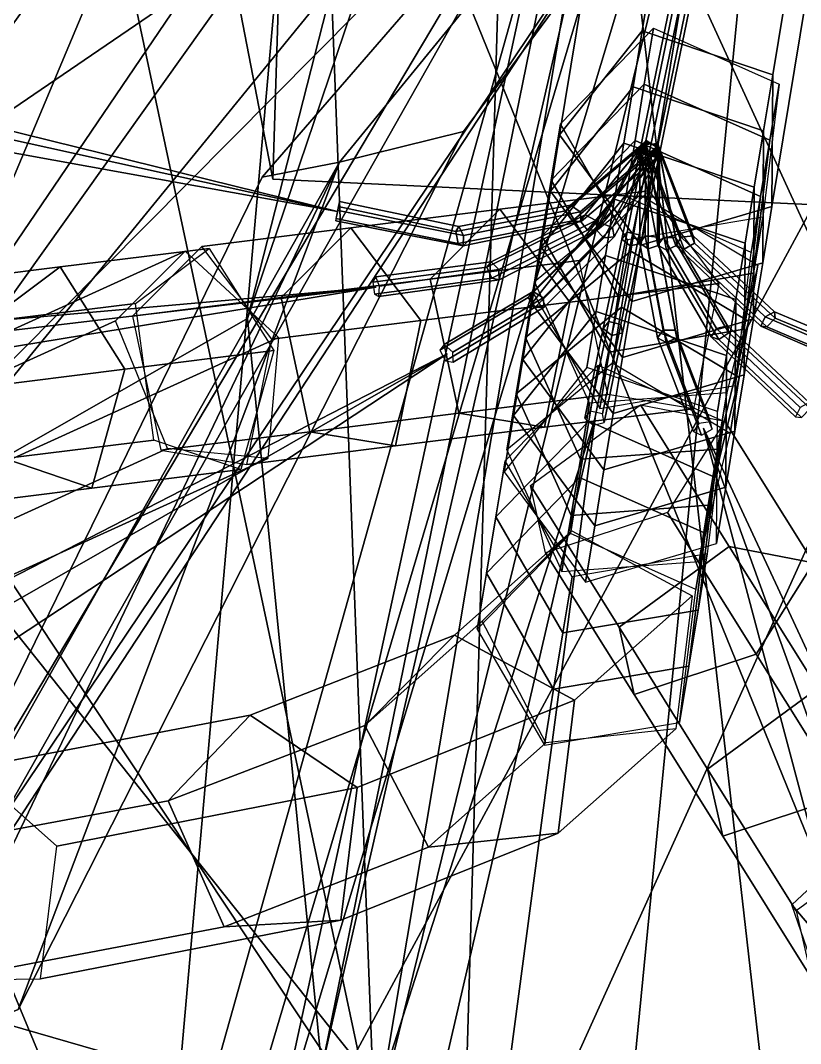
# Model space of a CAD drawing. Header units: metres. Extents: x -544 to 542, y -646 to 594.
# Drawn here: x -36.05 to -17.45, y -93.69 to -69.31 of the extents above; entities that cross this region are included whole.
import ezdxf

# ---------------------------------------------------------------- set-up
doc = ezdxf.new("R2010")
doc.units = ezdxf.units.M

msp = doc.modelspace()

# ---------------------------------------------------------------- linework, layer by layer
at = {"layer": 'Newplan_1InfInt', "color": 3}
for points in [[(-21.2248, -69.554, 407.757), (-21.4449, -70.8919, 412.0861), (-23.4173, -73.374, 411.2187), (-23.1972, -72.03617, 406.8896)], [(-20.9584, -69.4924, 407.7896), (-21.1785, -70.8303, 412.1187), (-23.3987, -73.1119, 411.3006), (-23.1785, -71.7739, 406.9715)], [(-18.114, -70.6026, 407.5911), (-18.3341, -71.9405, 411.9202), (-21.4449, -70.8919, 412.0861), (-21.2248, -69.554, 407.757)], [(-17.9655, -70.8261, 407.5295), (-18.1856, -72.164, 411.8586), (-21.1785, -70.8303, 412.1187), (-20.9584, -69.4924, 407.7896)], [(-18.1349, -73.7426, 406.6196), (-18.355, -75.08053, 410.9487), (-18.3341, -71.9405, 411.9202), (-18.114, -70.6026, 407.5911)], [(-21.4449, -70.8919, 412.0861), (-21.665, -72.2298, 416.4152), (-23.6374, -74.712, 415.5478), (-23.4173, -73.374, 411.2187)], [(-21.1785, -70.8303, 412.1187), (-21.3986, -72.1682, 416.4478), (-23.6188, -74.4498, 415.6297), (-23.3987, -73.1119, 411.3006)], [(-18.3341, -71.9405, 411.9202), (-18.5543, -73.2784, 416.2493), (-21.665, -72.2298, 416.4152), (-21.4449, -70.8919, 412.0861)], [(-18.1856, -72.164, 411.8586), (-18.4058, -73.5019, 416.1877), (-21.3986, -72.1682, 416.4478), (-21.1785, -70.8303, 412.1187)], [(-18.3546, -73.9922, 406.5313), (-18.5747, -75.3301, 410.8604), (-18.1856, -72.164, 411.8586), (-17.9655, -70.8261, 407.5295)], [(-23.1785, -71.7739, 406.9715), (-23.3987, -73.1119, 411.3006), (-21.7986, -75.877, 410.5274), (-21.5785, -74.539, 406.1983)], [(-23.1972, -72.03617, 406.8896), (-23.4173, -73.374, 411.2187), (-21.4788, -76.00185, 410.5051), (-21.2587, -74.6639, 406.176)], [(-18.355, -75.08053, 410.9487), (-18.5751, -76.4184, 415.2778), (-18.5543, -73.2784, 416.2493), (-18.3341, -71.9405, 411.9202)], [(-21.665, -72.2298, 416.4152), (-21.8851, -73.5677, 420.7443), (-23.8575, -76.04991, 419.8769), (-23.6374, -74.712, 415.5478)], [(-21.3986, -72.1682, 416.4478), (-21.6187, -73.5061, 420.7769), (-23.8389, -75.7877, 419.9588), (-23.6188, -74.4498, 415.6297)], [(-18.5543, -73.2784, 416.2493), (-18.7744, -74.6163, 420.5784), (-21.8851, -73.5677, 420.7443), (-21.665, -72.2298, 416.4152)], [(-18.4058, -73.5019, 416.1877), (-18.6259, -74.8398, 420.5168), (-21.6187, -73.5061, 420.7769), (-21.3986, -72.1682, 416.4478)], [(-18.5747, -75.3301, 410.8604), (-18.7948, -76.668, 415.1895), (-18.4058, -73.5019, 416.1877), (-18.1856, -72.164, 411.8586)], [(-23.3987, -73.1119, 411.3006), (-23.6188, -74.4498, 415.6297), (-22.01878, -77.2149, 414.8565), (-21.7986, -75.877, 410.5274)], [(-21.07011, -73.3664, 420.4136), (-24.6215, -73.809, 423.2013), (-26.2817, -75.4696, 420.8226), (-22.7303, -75.02705, 418.0349)], [(-19.4028, -75.5754, 422.1869), (-22.9543, -76.01804, 424.9746), (-24.6215, -73.809, 423.2013), (-21.07011, -73.3664, 420.4136)], [(-23.4173, -73.374, 411.2187), (-23.6374, -74.712, 415.5478), (-21.6989, -77.3397, 414.8342), (-21.4788, -76.00185, 410.5051)], [(-18.5751, -76.4184, 415.2778), (-18.7952, -77.7563, 419.6069), (-18.7744, -74.6163, 420.5784), (-18.5543, -73.2784, 416.2493)], [(-21.8851, -73.5677, 420.7443), (-22.1052, -74.9056, 425.0734), (-24.07766, -77.3878, 424.206), (-23.8575, -76.04991, 419.8769)], [(-21.2785, -73.4648, 420.8069), (-21.4986, -74.8027, 425.136), (-24.01365, -76.8668, 424.3702), (-23.7935, -75.5289, 420.0411)], [(-18.7744, -74.6163, 420.5784), (-18.9945, -75.9542, 424.9075), (-22.1052, -74.9056, 425.0734), (-21.8851, -73.5677, 420.7443)], [(-18.4733, -75.1366, 420.4329), (-18.6934, -76.4745, 424.762), (-21.4986, -74.8027, 425.136), (-21.2785, -73.4648, 420.8069)], [(-18.7948, -76.668, 415.1895), (-19.01495, -78.00599, 419.5186), (-18.6259, -74.8398, 420.5168), (-18.4058, -73.5019, 416.1877)], [(-24.6215, -73.809, 423.2013), (-28.1729, -74.2516, 425.989), (-29.8331, -75.9121, 423.6103), (-26.2817, -75.4696, 420.8226)], [(-22.9543, -76.01804, 424.9746), (-26.5057, -76.4606, 427.7623), (-28.1729, -74.2516, 425.989), (-24.6215, -73.809, 423.2013)], [(-21.2587, -74.6639, 406.176), (-21.4788, -76.00185, 410.5051), (-18.355, -75.08053, 410.9487), (-18.1349, -73.7426, 406.6196)], [(-21.5785, -74.539, 406.1983), (-21.7986, -75.877, 410.5274), (-18.5747, -75.3301, 410.8604), (-18.3546, -73.9922, 406.5313)], [(-28.1729, -74.2516, 425.989), (-31.7243, -74.6942, 428.7767), (-33.3846, -76.3547, 426.398), (-29.8331, -75.9121, 423.6103)], [(-26.5057, -76.4606, 427.7623), (-30.05716, -76.9031, 430.55), (-31.7243, -74.6942, 428.7767), (-28.1729, -74.2516, 425.989)], [(-23.6188, -74.4498, 415.6297), (-23.8389, -75.7877, 419.9588), (-22.2389, -78.5528, 419.1856), (-22.01878, -77.2149, 414.8565)], [(-31.5532, -74.739, 428.9876), (-35.1046, -75.1816, 431.7753), (-36.863, -76.4922, 429.3271), (-33.3116, -76.04967, 426.5394)], [(-30.01012, -77.1739, 430.5669), (-33.5615, -77.6164, 433.3546), (-35.1046, -75.1816, 431.7753), (-31.5532, -74.739, 428.9876)], [(-21.4986, -74.8027, 425.136), (-21.7187, -76.1407, 429.4651), (-24.2337, -78.2047, 428.6993), (-24.01365, -76.8668, 424.3702)], [(-23.6374, -74.712, 415.5478), (-23.8575, -76.04991, 419.8769), (-21.919, -78.6776, 419.1633), (-21.6989, -77.3397, 414.8342)], [(-18.6934, -76.4745, 424.762), (-18.9135, -77.8124, 429.0911), (-21.7187, -76.1407, 429.4651), (-21.4986, -74.8027, 425.136)], [(-18.7952, -77.7563, 419.6069), (-19.01537, -79.09427, 423.936), (-18.9945, -75.9542, 424.9075), (-18.7744, -74.6163, 420.5784)], [(-22.7303, -75.02705, 418.0349), (-26.2817, -75.4696, 420.8226), (-25.6006, -78.6649, 421.183), (-22.04926, -78.2223, 418.3953)], [(-22.1052, -74.9056, 425.0734), (-22.3253, -76.2436, 429.4025), (-24.2977, -78.7257, 428.5351), (-24.07766, -77.3878, 424.206)], [(-18.9945, -75.9542, 424.9075), (-19.2146, -77.2921, 429.2366), (-22.3253, -76.2436, 429.4025), (-22.1052, -74.9056, 425.0734)], [(-21.4788, -76.00185, 410.5051), (-21.6989, -77.3397, 414.8342), (-18.5751, -76.4184, 415.2778), (-18.355, -75.08053, 410.9487)], [(-35.1046, -75.1816, 431.7753), (-38.656, -75.6242, 434.563), (-40.4145, -76.9348, 432.1147), (-36.863, -76.4922, 429.3271)], [(-33.5615, -77.6164, 433.3546), (-37.1129, -78.05907, 436.1423), (-38.656, -75.6242, 434.563), (-35.1046, -75.1816, 431.7753)], [(-21.7986, -75.877, 410.5274), (-22.01878, -77.2149, 414.8565), (-18.7948, -76.668, 415.1895), (-18.5747, -75.3301, 410.8604)], [(-19.2129, -78.1856, 419.453), (-19.4331, -79.5235, 423.7821), (-18.6934, -76.4745, 424.762), (-18.4733, -75.1366, 420.4329)], [(-26.2817, -75.4696, 420.8226), (-29.8331, -75.9121, 423.6103), (-29.1521, -79.1074, 423.9707), (-25.6006, -78.6649, 421.183)], [(-23.7935, -75.5289, 420.0411), (-24.01365, -76.8668, 424.3702), (-22.7023, -79.7646, 423.5414), (-22.4821, -78.4267, 419.2122)], [(-20.00457, -78.5593, 420.9467), (-23.5559, -79.00191, 423.7344), (-22.9543, -76.01804, 424.9746), (-19.4028, -75.5754, 422.1869)], [(-33.3116, -76.04967, 426.5394), (-36.863, -76.4922, 429.3271), (-36.4231, -79.7492, 429.3704), (-32.8717, -79.3067, 426.5827)], [(-29.8331, -75.9121, 423.6103), (-33.3846, -76.3547, 426.398), (-32.7035, -79.55, 426.7584), (-29.1521, -79.1074, 423.9707)], [(-23.5559, -79.00191, 423.7344), (-27.1074, -79.4444, 426.5221), (-26.5057, -76.4606, 427.7623), (-22.9543, -76.01804, 424.9746)], [(-23.8575, -76.04991, 419.8769), (-24.07766, -77.3878, 424.206), (-22.1391, -80.01559, 423.4924), (-21.919, -78.6776, 419.1633)], [(-19.01537, -79.09427, 423.936), (-19.2354, -80.4321, 428.2651), (-19.2146, -77.2921, 429.2366), (-18.9945, -75.9542, 424.9075)], [(-22.3253, -76.2436, 429.4025), (-22.5454, -77.5815, 433.7316), (-24.5178, -80.06365, 432.8642), (-24.2977, -78.7257, 428.5351)], [(-21.7187, -76.1407, 429.4651), (-21.9388, -77.4786, 433.7942), (-24.4538, -79.5426, 433.0284), (-24.2337, -78.2047, 428.6993)], [(-19.2146, -77.2921, 429.2366), (-19.4347, -78.6301, 433.5657), (-22.5454, -77.5815, 433.7316), (-22.3253, -76.2436, 429.4025)], [(-18.9135, -77.8124, 429.0911), (-19.1337, -79.1503, 433.4202), (-21.9388, -77.4786, 433.7942), (-21.7187, -76.1407, 429.4651)], [(-27.1074, -79.4444, 426.5221), (-30.6588, -79.887, 429.3098), (-30.05716, -76.9031, 430.55), (-26.5057, -76.4606, 427.7623)], [(-21.6989, -77.3397, 414.8342), (-21.919, -78.6776, 419.1633), (-18.7952, -77.7563, 419.6069), (-18.5751, -76.4184, 415.2778)], [(-19.4331, -79.5235, 423.7821), (-19.6532, -80.8614, 428.1112), (-18.9135, -77.8124, 429.0911), (-18.6934, -76.4745, 424.762)], [(-22.01878, -77.2149, 414.8565), (-22.2389, -78.5528, 419.1856), (-19.01495, -78.00599, 419.5186), (-18.7948, -76.668, 415.1895)], [(-24.01365, -76.8668, 424.3702), (-24.2337, -78.2047, 428.6993), (-22.9224, -81.1025, 427.8705), (-22.7023, -79.7646, 423.5414)], [(-30.8004, -80.01203, 429.1094), (-34.3519, -80.4546, 431.8971), (-33.5615, -77.6164, 433.3546), (-30.01012, -77.1739, 430.5669)], [(-22.2791, -77.5199, 433.7642), (-22.4992, -78.8578, 438.0933), (-24.7194, -81.1393, 437.2752), (-24.4992, -79.8014, 432.9461)], [(-24.07766, -77.3878, 424.206), (-24.2977, -78.7257, 428.5351), (-22.3592, -81.3535, 427.8215), (-22.1391, -80.01559, 423.4924)], [(-19.2862, -78.8536, 433.5042), (-19.5063, -80.1915, 437.8333), (-22.4992, -78.8578, 438.0933), (-22.2791, -77.5199, 433.7642)], [(-19.2354, -80.4321, 428.2651), (-19.4556, -81.7701, 432.5942), (-19.4347, -78.6301, 433.5657), (-19.2146, -77.2921, 429.2366)], [(-34.3519, -80.4546, 431.8971), (-37.9033, -80.8971, 434.6848), (-37.1129, -78.05907, 436.1423), (-33.5615, -77.6164, 433.3546)], [(-21.919, -78.6776, 419.1633), (-22.1391, -80.01559, 423.4924), (-19.01537, -79.09427, 423.936), (-18.7952, -77.7563, 419.6069)], [(-19.6532, -80.8614, 428.1112), (-19.8733, -82.1993, 432.4403), (-19.1337, -79.1503, 433.4202), (-18.9135, -77.8124, 429.0911)], [(-22.04926, -78.2223, 418.3953), (-25.6006, -78.6649, 421.183), (-23.5559, -79.00191, 423.7344), (-20.00457, -78.5593, 420.9467)], [(-24.2337, -78.2047, 428.6993), (-24.4538, -79.5426, 433.0284), (-23.1425, -82.4404, 432.1996), (-22.9224, -81.1025, 427.8705)], [(-22.4821, -78.4267, 419.2122), (-22.7023, -79.7646, 423.5414), (-19.4331, -79.5235, 423.7821), (-19.2129, -78.1856, 419.453)], [(-21.2668, -78.4644, 435.1732), (-19.1541, -81.843, 437.3415), (-21.781, -83.7688, 436.9002), (-23.8936, -80.3902, 434.7319)], [(-19.2567, -78.8574, 432.6024), (-17.1441, -82.236, 434.7707), (-19.1541, -81.843, 437.3415), (-21.2668, -78.4644, 435.1732)], [(-25.6006, -78.6649, 421.183), (-29.1521, -79.1074, 423.9707), (-27.1074, -79.4444, 426.5221), (-23.5559, -79.00191, 423.7344)], [(-24.2977, -78.7257, 428.5351), (-24.5178, -80.06365, 432.8642), (-22.5794, -82.6914, 432.1506), (-22.3592, -81.3535, 427.8215)], [(-22.4992, -78.8578, 438.0933), (-22.7193, -80.1957, 442.4224), (-24.9395, -82.4773, 441.6043), (-24.7194, -81.1393, 437.2752)], [(-19.5063, -80.1915, 437.8333), (-19.7265, -81.5294, 442.1624), (-22.7193, -80.1957, 442.4224), (-22.4992, -78.8578, 438.0933)], [(-20.6226, -81.02979, 430.5483), (-18.5099, -84.4083, 432.7166), (-17.1441, -82.236, 434.7707), (-19.2567, -78.8574, 432.6024)], [(-19.6753, -82.01973, 432.5059), (-19.8954, -83.3576, 436.835), (-19.5063, -80.1915, 437.8333), (-19.2862, -78.8536, 433.5042)], [(-29.1521, -79.1074, 423.9707), (-32.7035, -79.55, 426.7584), (-30.6588, -79.887, 429.3098), (-27.1074, -79.4444, 426.5221)], [(-22.1391, -80.01559, 423.4924), (-22.3592, -81.3535, 427.8215), (-19.2354, -80.4321, 428.2651), (-19.01537, -79.09427, 423.936)], [(-32.8717, -79.3067, 426.5827), (-36.4231, -79.7492, 429.3704), (-34.3519, -80.4546, 431.8971), (-30.8004, -80.01203, 429.1094)], [(-22.7023, -79.7646, 423.5414), (-22.9224, -81.1025, 427.8705), (-19.6532, -80.8614, 428.1112), (-19.4331, -79.5235, 423.7821)], [(-36.4231, -79.7492, 429.3704), (-39.9745, -80.1918, 432.1581), (-37.9033, -80.8971, 434.6848), (-34.3519, -80.4546, 431.8971)], [(-24.4992, -79.8014, 432.9461), (-24.7194, -81.1393, 437.2752), (-23.1193, -83.9044, 436.502), (-22.8992, -82.5665, 432.1729)], [(-22.7193, -80.1957, 442.4224), (-22.9394, -81.5336, 446.7515), (-25.1596, -83.8152, 445.9334), (-24.9395, -82.4773, 441.6043)], [(-19.7265, -81.5294, 442.1624), (-19.9466, -82.8673, 446.4915), (-22.9394, -81.5336, 446.7515), (-22.7193, -80.1957, 442.4224)], [(-19.8954, -83.3576, 436.835), (-20.1155, -84.6955, 441.1641), (-19.7265, -81.5294, 442.1624), (-19.5063, -80.1915, 437.8333)], [(-23.8936, -80.3902, 434.7319), (-21.781, -83.7688, 436.9002), (-21.419, -85.3699, 434.0526), (-23.5316, -81.9913, 431.8843)], [(-22.3592, -81.3535, 427.8215), (-22.5794, -82.6914, 432.1506), (-19.4556, -81.7701, 432.5942), (-19.2354, -80.4321, 428.2651)], [(-22.9224, -81.1025, 427.8705), (-23.1425, -82.4404, 432.1996), (-19.8733, -82.1993, 432.4403), (-19.6532, -80.8614, 428.1112)], [(-24.7194, -81.1393, 437.2752), (-24.9395, -82.4773, 441.6043), (-23.3394, -85.2424, 440.8311), (-23.1193, -83.9044, 436.502)], [(-23.5316, -81.9913, 431.8843), (-21.419, -85.3699, 434.0526), (-18.5099, -84.4083, 432.7166), (-20.6226, -81.02979, 430.5483)], [(-20.1155, -84.6955, 441.1641), (-20.3356, -86.03347, 445.4932), (-19.9466, -82.8673, 446.4915), (-19.7265, -81.5294, 442.1624)], [(-19.1541, -81.843, 437.3415), (-17.04155, -85.2216, 439.5098), (-19.6684, -87.1474, 439.0685), (-21.781, -83.7688, 436.9002)], [(-17.1441, -82.236, 434.7707), (-15.03151, -85.6146, 436.939), (-17.04155, -85.2216, 439.5098), (-19.1541, -81.843, 437.3415)], [(-22.8992, -82.5665, 432.1729), (-23.1193, -83.9044, 436.502), (-19.8954, -83.3576, 436.835), (-19.6753, -82.01973, 432.5059)], [(-18.5099, -84.4083, 432.7166), (-16.3973, -87.7869, 434.8849), (-15.03151, -85.6146, 436.939), (-17.1441, -82.236, 434.7707)], [(-24.9395, -82.4773, 441.6043), (-25.1596, -83.8152, 445.9334), (-23.5595, -86.5803, 445.1602), (-23.3394, -85.2424, 440.8311)], [(-23.1193, -83.9044, 436.502), (-23.3394, -85.2424, 440.8311), (-20.1155, -84.6955, 441.1641), (-19.8954, -83.3576, 436.835)], [(-21.781, -83.7688, 436.9002), (-19.6684, -87.1474, 439.0685), (-19.3063, -88.7485, 436.2209), (-21.419, -85.3699, 434.0526)], [(-21.419, -85.3699, 434.0526), (-19.3063, -88.7485, 436.2209), (-16.3973, -87.7869, 434.8849), (-18.5099, -84.4083, 432.7166)], [(-23.3394, -85.2424, 440.8311), (-23.5595, -86.5803, 445.1602), (-20.3356, -86.03347, 445.4932), (-20.1155, -84.6955, 441.1641)], [(-17.04155, -85.2216, 439.5098), (-14.9289, -88.6002, 441.6781), (-17.5558, -90.526, 441.2368), (-19.6684, -87.1474, 439.0685)], [(-19.6684, -87.1474, 439.0685), (-17.5558, -90.526, 441.2368), (-17.1937, -92.1271, 438.3892), (-19.3063, -88.7485, 436.2209)], [(-19.3063, -88.7485, 436.2209), (-17.1937, -92.1271, 438.3892), (-14.2847, -91.1655, 437.0532), (-16.3973, -87.7869, 434.8849)]]:
    msp.add_3dface(points, dxfattribs=at)
at = {"layer": 'Newplan_1Pdcel', "color": 3}
for points in [[(-32.1277, -74.8058, 429.1361), (-38.6247, -77.7627, 435.735), (-40.2849, -79.4232, 433.3563), (-33.7879, -76.4664, 426.7574)], [(-29.8996, -76.8595, 430.4096), (-36.3966, -79.8164, 437.0084), (-38.6247, -77.7627, 435.735), (-32.1277, -74.8058, 429.1361)], [(-33.7879, -76.4664, 426.7574), (-40.2849, -79.4232, 433.3563), (-39.04302, -82.4633, 433.2168), (-32.546, -79.5064, 426.618)], [(-30.1566, -79.748, 428.8622), (-36.6537, -82.7049, 435.461), (-36.3966, -79.8164, 437.0084), (-29.8996, -76.8595, 430.4096)], [(-32.546, -79.5064, 426.618), (-39.04302, -82.4633, 433.2168), (-36.6537, -82.7049, 435.461), (-30.1566, -79.748, 428.8622)], [(-22.9029, -81.4738, 446.5477), (-25.7036, -83.9583, 455.5189), (-27.8438, -86.1091, 454.2551), (-25.04315, -83.6247, 445.2839)], [(-20.04017, -83.02037, 447.0132), (-22.8408, -85.5048, 455.9843), (-25.7036, -83.9583, 455.5189), (-22.9029, -81.4738, 446.5477)], [(-20.4292, -86.1864, 446.0149), (-23.2299, -88.6709, 454.9861), (-22.8408, -85.5048, 455.9843), (-20.04017, -83.02037, 447.0132)], [(-25.04315, -83.6247, 445.2839), (-27.8438, -86.1091, 454.2551), (-26.3237, -89.00501, 453.9277), (-23.523, -86.5205, 444.9565)], [(-25.7036, -83.9583, 455.5189), (-30.5788, -85.8618, 463.456), (-32.5294, -87.9042, 461.7744), (-27.8438, -86.1091, 454.2551)], [(-22.8408, -85.5048, 455.9843), (-28.02468, -87.5847, 464.6012), (-30.5788, -85.8618, 463.456), (-25.7036, -83.9583, 455.5189)], [(-23.2299, -88.6709, 454.9861), (-28.4137, -90.7508, 463.603), (-28.02468, -87.5847, 464.6012), (-22.8408, -85.5048, 455.9843)], [(-30.5788, -85.8618, 463.456), (-37.2728, -87.13, 470.0869), (-38.9354, -89.09289, 468.0408), (-32.5294, -87.9042, 461.7744)], [(-28.02468, -87.5847, 464.6012), (-35.1873, -88.9824, 471.8256), (-37.2728, -87.13, 470.0869), (-30.5788, -85.8618, 463.456)], [(-27.8438, -86.1091, 454.2551), (-32.5294, -87.9042, 461.7744), (-31.1989, -90.9085, 461.8648), (-26.3237, -89.00501, 453.9277)], [(-23.523, -86.5205, 444.9565), (-26.3237, -89.00501, 453.9277), (-23.2299, -88.6709, 454.9861), (-20.4292, -86.1864, 446.0149)], [(-28.4137, -90.7508, 463.603), (-35.5763, -92.1485, 470.8273), (-35.1873, -88.9824, 471.8256), (-28.02468, -87.5847, 464.6012)], [(-32.5294, -87.9042, 461.7744), (-38.9354, -89.09289, 468.0408), (-37.8929, -92.1767, 468.4957), (-31.1989, -90.9085, 461.8648)], [(-15.2598, -88.1432, 441.2865), (-10.4901, -93.7438, 447.6411), (-12.8898, -95.9832, 447.4686), (-17.6596, -90.3826, 441.114)], [(-26.3237, -89.00501, 453.9277), (-31.1989, -90.9085, 461.8648), (-28.4137, -90.7508, 463.603), (-23.2299, -88.6709, 454.9861)], [(-17.6596, -90.3826, 441.114), (-12.8898, -95.9832, 447.4686), (-12.1582, -98.09493, 445.0583), (-16.9279, -92.4943, 438.7037)], [(-31.1989, -90.9085, 461.8648), (-37.8929, -92.1767, 468.4957), (-35.5763, -92.1485, 470.8273), (-28.4137, -90.7508, 463.603)]]:
    msp.add_3dface(points, dxfattribs=at)
at = {"layer": 'Newplan_1Pdncle', "color": 3}
for points in [[(-20.2814, -63.8201, 389.2036), (-21.2248, -69.554, 407.757), (-23.1972, -72.03617, 406.8896), (-22.2538, -66.3022, 388.3362)], [(-17.1707, -64.8687, 389.0377), (-18.114, -70.6026, 407.5911), (-21.2248, -69.554, 407.757), (-20.2814, -63.8201, 389.2036)], [(-17.1915, -68.00871, 388.0663), (-18.1349, -73.7426, 406.6196), (-18.114, -70.6026, 407.5911), (-17.1707, -64.8687, 389.0377)], [(-22.2538, -66.3022, 388.3362), (-23.1972, -72.03617, 406.8896), (-21.2587, -74.6639, 406.176), (-20.3153, -68.93, 387.6227)], [(-20.3153, -68.93, 387.6227), (-21.2587, -74.6639, 406.176), (-18.1349, -73.7426, 406.6196), (-17.1915, -68.00871, 388.0663)]]:
    msp.add_3dface(points, dxfattribs=at)
at = {"layer": 'Newplan_Leaf', "color": 3}
for points in [[(-28.4488, -72.6829, 173.3693), (-30.2898, -73.04539, 170.4695), (-3.03467, -41.6106, 142.6845)], [(-28.4488, -72.6829, 173.3693), (-3.03467, -41.6106, 142.6845), (-30.2898, -73.04539, 170.4695)], [(-3.03467, -41.6106, 142.6845), (-25.4888, -71.9569, 175.3609), (-28.4488, -72.6829, 173.3693)], [(-3.03467, -41.6106, 142.6845), (-28.4488, -72.6829, 173.3693), (-25.4888, -71.9569, 175.3609)], [(-50.6301, -68.9819, 378.4498), (-50.2733, -68.4816, 377.0269), (-28.4946, -73.8616, 377.9083)], [(-50.6301, -68.9819, 378.4498), (-28.4946, -73.8616, 377.9083), (-50.2733, -68.4816, 377.0269)], [(-28.4946, -73.8616, 377.9083), (-50.4634, -69.8886, 379.7986), (-50.6301, -68.9819, 378.4498)], [(-28.4946, -73.8616, 377.9083), (-50.6301, -68.9819, 378.4498), (-50.4634, -69.8886, 379.7986)], [(-25.4888, -71.9569, 175.3609), (-36.1087, -92.8768, 192.3367), (-28.4488, -72.6829, 173.3693)], [(-25.4888, -71.9569, 175.3609), (-28.4488, -72.6829, 173.3693), (-36.1087, -92.8768, 192.3367)], [(-28.4488, -72.6829, 173.3693), (-38.6121, -93.8978, 189.3302), (-40.7917, -94.507, 185.9145)], [(-28.4488, -72.6829, 173.3693), (-40.7917, -94.507, 185.9145), (-38.6121, -93.8978, 189.3302)], [(-28.4488, -72.6829, 173.3693), (-40.7917, -94.507, 185.9145), (-30.2898, -73.04539, 170.4695)], [(-28.4488, -72.6829, 173.3693), (-30.2898, -73.04539, 170.4695), (-40.7917, -94.507, 185.9145)], [(-36.1087, -92.8768, 192.3367), (-38.6121, -93.8978, 189.3302), (-28.4488, -72.6829, 173.3693)], [(-36.1087, -92.8768, 192.3367), (-28.4488, -72.6829, 173.3693), (-38.6121, -93.8978, 189.3302)], [(-48.9481, -78.1938, 386.4589), (-49.1958, -77.5734, 385.0603), (-27.5696, -75.6631, 379.3427)], [(-48.9481, -78.1938, 386.4589), (-27.5696, -75.6631, 379.3427), (-49.1958, -77.5734, 385.0603)], [(-27.5696, -75.6631, 379.3427), (-48.1251, -79.02852, 387.5969), (-48.9481, -78.1938, 386.4589)], [(-27.5696, -75.6631, 379.3427), (-48.9481, -78.1938, 386.4589), (-48.1251, -79.02852, 387.5969)], [(-42.394, -86.7025, 392.7504), (-43.2187, -86.1638, 391.5538), (-25.8795, -77.2552, 380.4173)], [(-42.394, -86.7025, 392.7504), (-25.8795, -77.2552, 380.4173), (-43.2187, -86.1638, 391.5538)], [(-25.8795, -77.2552, 380.4173), (-41.06006, -87.2527, 393.5165), (-42.394, -86.7025, 392.7504)], [(-25.8795, -77.2552, 380.4173), (-42.394, -86.7025, 392.7504), (-41.06006, -87.2527, 393.5165)], [(-26.08734, -94.8641, 396.5688), (-27.4905, -94.7821, 395.9157), (-22.3523, -78.7832, 381.0273)], [(-26.08734, -94.8641, 396.5688), (-22.3523, -78.7832, 381.0273), (-27.4905, -94.7821, 395.9157)], [(-22.3523, -78.7832, 381.0273), (-24.4615, -94.7172, 396.6363), (-26.08734, -94.8641, 396.5688)], [(-22.3523, -78.7832, 381.0273), (-26.08734, -94.8641, 396.5688), (-24.4615, -94.7172, 396.6363)], [(-19.7699, -79.02515, 380.6761), (-12.2641, -95.1352, 394.3184), (-13.7134, -95.7968, 394.6803)], [(-19.7699, -79.02515, 380.6761), (-13.7134, -95.7968, 394.6803), (-12.2641, -95.1352, 394.3184)], [(-13.7134, -95.7968, 394.6803), (-15.203, -96.1568, 394.4485), (-19.7699, -79.02515, 380.6761)], [(-13.7134, -95.7968, 394.6803), (-19.7699, -79.02515, 380.6761), (-15.203, -96.1568, 394.4485)]]:
    msp.add_3dface(points, dxfattribs=at)
at = {"layer": 'Newplan_Mrstm', "color": 3}
for points in [[(-14.49, -19.2558, 199.9577), (-43.7301, -74.4032, 409.0798), (-6.7546, -8.09457, 196.3455)], [(-14.49, -19.2558, 199.9577), (-6.7546, -8.09457, 196.3455), (-43.7301, -74.4032, 409.0798)], [(-6.7546, -8.09457, 196.3455), (-27.9032, -62.6409, 415.0056), (-43.7301, -74.4032, 409.0798)], [(-6.7546, -8.09457, 196.3455), (-43.7301, -74.4032, 409.0798), (-27.9032, -62.6409, 415.0056)], [(-14.49, -19.2558, 199.9577), (-89.5703, -79.0174, 400.1014), (-21.5063, -14.9273, 189.1005)], [(-14.49, -19.2558, 199.9577), (-21.5063, -14.9273, 189.1005), (-89.5703, -79.0174, 400.1014)], [(-89.5703, -79.0174, 400.1014), (-14.49, -19.2558, 199.9577), (-70.196, -81.3965, 401.61)], [(-89.5703, -79.0174, 400.1014), (-70.196, -81.3965, 401.61), (-14.49, -19.2558, 199.9577)], [(-14.49, -19.2558, 199.9577), (-70.196, -81.3965, 401.61), (-1.4479, -21.1137, 195.068)], [(-14.49, -19.2558, 199.9577), (-1.4479, -21.1137, 195.068), (-70.196, -81.3965, 401.61)], [(-52.07323, -91.8951, 406.2998), (-14.49, -19.2558, 199.9577), (-43.7301, -74.4032, 409.0798)], [(-52.07323, -91.8951, 406.2998), (-43.7301, -74.4032, 409.0798), (-14.49, -19.2558, 199.9577)], [(-14.49, -19.2558, 199.9577), (-52.07323, -91.8951, 406.2998), (-17.2609, -25.3427, 188.0785)], [(-14.49, -19.2558, 199.9577), (-17.2609, -25.3427, 188.0785), (-52.07323, -91.8951, 406.2998)], [(-1.4479, -21.1137, 195.068), (-53.4997, -93.344, 403.1742), (-70.196, -81.3965, 401.61)], [(-1.4479, -21.1137, 195.068), (-70.196, -81.3965, 401.61), (-53.4997, -93.344, 403.1742)], [(-17.00034, -36.1255, 265.1789), (-30.6367, -76.4124, 483.0252), (-17.2907, -24.1744, 258.6266)], [(-17.00034, -36.1255, 265.1789), (-17.2907, -24.1744, 258.6266), (-30.6367, -76.4124, 483.0252)], [(-17.00034, -36.1255, 265.1789), (16.2005, -85.06896, 475.2515), (-24.3192, -24.7459, 261.3842)], [(-17.00034, -36.1255, 265.1789), (-24.3192, -24.7459, 261.3842), (16.2005, -85.06896, 475.2515)], [(-24.3192, -24.7459, 261.3842), (11.04425, -66.0163, 481.1136), (16.2005, -85.06896, 475.2515)], [(-24.3192, -24.7459, 261.3842), (16.2005, -85.06896, 475.2515), (11.04425, -66.0163, 481.1136)], [(-11.8444, -29.754, 190.9996), (-91.5156, -77.2124, 397.482), (-86.1634, -57.9547, 402.4265)], [(-11.8444, -29.754, 190.9996), (-86.1634, -57.9547, 402.4265), (-91.5156, -77.2124, 397.482)], [(-17.00034, -36.1255, 265.1789), (-34.06636, -114.8458, 472.007), (-26.597, -30.4422, 257.3401)], [(-17.00034, -36.1255, 265.1789), (-26.597, -30.4422, 257.3401), (-34.06636, -114.8458, 472.007)], [(-34.06636, -114.8458, 472.007), (-17.00034, -36.1255, 265.1789), (-15.2721, -117.9548, 467.4886)], [(-34.06636, -114.8458, 472.007), (-15.2721, -117.9548, 467.4886), (-17.00034, -36.1255, 265.1789)], [(-30.6367, -76.4124, 483.0252), (-17.00034, -36.1255, 265.1789), (-28.8635, -94.2687, 475.1953)], [(-30.6367, -76.4124, 483.0252), (-28.8635, -94.2687, 475.1953), (-17.00034, -36.1255, 265.1789)], [(-17.00034, -36.1255, 265.1789), (-9.5237, -74.06071, 479.9655), (-28.9217, -37.627, 257.8929)], [(-17.00034, -36.1255, 265.1789), (-28.9217, -37.627, 257.8929), (-9.5237, -74.06071, 479.9655)], [(-17.00034, -36.1255, 265.1789), (-28.8635, -94.2687, 475.1953), (-17.7154, -45.6708, 254.8912)], [(-17.00034, -36.1255, 265.1789), (-17.7154, -45.6708, 254.8912), (-28.8635, -94.2687, 475.1953)], [(-17.00034, -36.1255, 265.1789), (3.5782, -129.2384, 465.6097), (-23.2826, -40.9441, 254.0813)], [(-17.00034, -36.1255, 265.1789), (-23.2826, -40.9441, 254.0813), (3.5782, -129.2384, 465.6097)], [(-16.5396, -48.2067, 325.2253), (2.2061, -72.78, 541.2646), (-22.1109, -36.5787, 319.6387)], [(-16.5396, -48.2067, 325.2253), (-22.1109, -36.5787, 319.6387), (2.2061, -72.78, 541.2646)], [(-22.1109, -36.5787, 319.6387), (-0.5305, -52.6129, 544.3875), (2.2061, -72.78, 541.2646)], [(-22.1109, -36.5787, 319.6387), (2.2061, -72.78, 541.2646), (-0.5305, -52.6129, 544.3875)], [(-28.9217, -37.627, 257.8929), (-30.03762, -73.08808, 481.4462), (-9.5237, -74.06071, 479.9655)], [(-28.9217, -37.627, 257.8929), (-9.5237, -74.06071, 479.9655), (-30.03762, -73.08808, 481.4462)], [(-17.5654, -54.9245, 351.3441), (-4.9715, -112.4071, 561.4999), (-21.8861, -42.1157, 347.507)], [(-17.5654, -54.9245, 351.3441), (-21.8861, -42.1157, 347.507), (-4.9715, -112.4071, 561.4999)], [(-21.8861, -42.1157, 347.507), (-5.7909, -92.7387, 567.5367), (-4.9715, -112.4071, 561.4999)], [(-21.8861, -42.1157, 347.507), (-4.9715, -112.4071, 561.4999), (-5.7909, -92.7387, 567.5367)], [(-30.03762, -73.08808, 481.4462), (-35.9977, -42.3051, 613.9846), (-9.5237, -74.06071, 479.9655)], [(-30.03762, -73.08808, 481.4462), (-9.5237, -74.06071, 479.9655), (-35.9977, -42.3051, 613.9846)], [(-9.5237, -74.06071, 479.9655), (-35.9977, -42.3051, 613.9846), (-16.6659, -47.04161, 606.4454)], [(-9.5237, -74.06071, 479.9655), (-16.6659, -47.04161, 606.4454), (-35.9977, -42.3051, 613.9846)], [(-16.5396, -48.2067, 325.2253), (-51.1276, -96.7152, 539.0397), (-25.09625, -42.6268, 316.1979)], [(-16.5396, -48.2067, 325.2253), (-25.09625, -42.6268, 316.1979), (-51.1276, -96.7152, 539.0397)], [(-17.5654, -54.9245, 351.3441), (-48.7888, -93.1672, 567.7433), (-14.8136, -43.1674, 345.0162)], [(-17.5654, -54.9245, 351.3441), (-14.8136, -43.1674, 345.0162), (-48.7888, -93.1672, 567.7433)], [(-17.5654, -54.9245, 351.3441), (-14.07257, -137.9507, 553.1429), (-8.1481, -45.3513, 347.2055)], [(-17.5654, -54.9245, 351.3441), (-8.1481, -45.3513, 347.2055), (-14.07257, -137.9507, 553.1429)], [(-17.7154, -45.6708, 254.8912), (-36.5768, -112.7113, 470.2621), (-28.8635, -94.2687, 475.1953)], [(-17.7154, -45.6708, 254.8912), (-28.8635, -94.2687, 475.1953), (-36.5768, -112.7113, 470.2621)], [(-17.5654, -54.9245, 351.3441), (-60.3307, -130.3931, 555.6519), (-25.3853, -47.2748, 343.2093)], [(-17.5654, -54.9245, 351.3441), (-25.3853, -47.2748, 343.2093), (-60.3307, -130.3931, 555.6519)], [(-51.1276, -96.7152, 539.0397), (-16.5396, -48.2067, 325.2253), (-32.6239, -102.3578, 536.0267)], [(-51.1276, -96.7152, 539.0397), (-32.6239, -102.3578, 536.0267), (-16.5396, -48.2067, 325.2253)], [(-43.8906, -57.7422, 545.2867), (-16.5396, -48.2067, 325.2253), (-43.7948, -76.5619, 539.8911)], [(-43.8906, -57.7422, 545.2867), (-43.7948, -76.5619, 539.8911), (-16.5396, -48.2067, 325.2253)], [(-16.5396, -48.2067, 325.2253), (-43.7948, -76.5619, 539.8911), (-17.8788, -58.8964, 316.2033)], [(-16.5396, -48.2067, 325.2253), (-17.8788, -58.8964, 316.2033), (-43.7948, -76.5619, 539.8911)], [(-16.5396, -48.2067, 325.2253), (-32.6239, -102.3578, 536.0267), (-5.5212, -52.189, 317.4667)], [(-16.5396, -48.2067, 325.2253), (-5.5212, -52.189, 317.4667), (-32.6239, -102.3578, 536.0267)], [(-16.5396, -48.2067, 325.2253), (-15.9248, -115.8271, 536.6328), (-23.01578, -53.598, 314.5091)], [(-16.5396, -48.2067, 325.2253), (-23.01578, -53.598, 314.5091), (-15.9248, -115.8271, 536.6328)], [(-17.5654, -54.9245, 351.3441), (-8.7153, -92.9871, 569.8365), (-7.4999, -51.4873, 342.8168)], [(-17.5654, -54.9245, 351.3441), (-7.4999, -51.4873, 342.8168), (-8.7153, -92.9871, 569.8365)], [(-5.5212, -52.189, 317.4667), (-18.2708, -116.9771, 533.9725), (-32.6239, -102.3578, 536.0267)], [(-5.5212, -52.189, 317.4667), (-32.6239, -102.3578, 536.0267), (-18.2708, -116.9771, 533.9725)], [(-29.2118, -53.5351, 343.6053), (-47.3722, -90.0576, 566.251), (-27.6027, -95.7628, 565.493)], [(-29.2118, -53.5351, 343.6053), (-27.6027, -95.7628, 565.493), (-47.3722, -90.0576, 566.251)], [(-17.5654, -54.9245, 351.3441), (-27.6027, -95.7628, 565.493), (-29.2118, -53.5351, 343.6053)], [(-17.5654, -54.9245, 351.3441), (-29.2118, -53.5351, 343.6053), (-27.6027, -95.7628, 565.493)], [(-60.3307, -130.3931, 555.6519), (-17.5654, -54.9245, 351.3441), (-42.4133, -137.3316, 551.8932)], [(-60.3307, -130.3931, 555.6519), (-42.4133, -137.3316, 551.8932), (-17.5654, -54.9245, 351.3441)], [(-17.5654, -54.9245, 351.3441), (-50.9017, -110.8645, 559.6412), (-20.06976, -63.935, 340.8561)], [(-17.5654, -54.9245, 351.3441), (-20.06976, -63.935, 340.8561), (-50.9017, -110.8645, 559.6412)], [(-48.7888, -93.1672, 567.7433), (-17.5654, -54.9245, 351.3441), (-50.9017, -110.8645, 559.6412)], [(-48.7888, -93.1672, 567.7433), (-50.9017, -110.8645, 559.6412), (-17.5654, -54.9245, 351.3441)], [(-17.5654, -54.9245, 351.3441), (-42.4133, -137.3316, 551.8932), (-6.8551, -58.8008, 343.1147)], [(-17.5654, -54.9245, 351.3441), (-6.8551, -58.8008, 343.1147), (-42.4133, -137.3316, 551.8932)], [(-8.7153, -92.9871, 569.8365), (-17.5654, -54.9245, 351.3441), (-27.6027, -95.7628, 565.493)], [(-8.7153, -92.9871, 569.8365), (-27.6027, -95.7628, 565.493), (-17.5654, -54.9245, 351.3441)], [(-27.1129, -152.3242, 550.563), (-17.5654, -54.9245, 351.3441), (-14.07257, -137.9507, 553.1429)], [(-27.1129, -152.3242, 550.563), (-14.07257, -137.9507, 553.1429), (-17.5654, -54.9245, 351.3441)], [(-17.5654, -54.9245, 351.3441), (-27.1129, -152.3242, 550.563), (-24.3509, -58.0344, 339.9367)], [(-17.5654, -54.9245, 351.3441), (-24.3509, -58.0344, 339.9367), (-27.1129, -152.3242, 550.563)], [(4.6042, -129.3386, 559.2794), (-17.5654, -54.9245, 351.3441), (-4.9715, -112.4071, 561.4999)], [(4.6042, -129.3386, 559.2794), (-4.9715, -112.4071, 561.4999), (-17.5654, -54.9245, 351.3441)], [(-17.5654, -54.9245, 351.3441), (4.6042, -129.3386, 559.2794), (-13.3605, -60.6229, 339.6955)], [(-17.5654, -54.9245, 351.3441), (-13.3605, -60.6229, 339.6955), (4.6042, -129.3386, 559.2794)], [(-17.8788, -58.8964, 316.2033), (-53.3065, -94.5767, 536.899), (-43.7948, -76.5619, 539.8911)], [(-17.8788, -58.8964, 316.2033), (-43.7948, -76.5619, 539.8911), (-53.3065, -94.5767, 536.899)], [(-6.8551, -58.8008, 343.1147), (-29.5138, -152.8381, 547.7568), (-42.4133, -137.3316, 551.8932)], [(-6.8551, -58.8008, 343.1147), (-42.4133, -137.3316, 551.8932), (-29.5138, -152.8381, 547.7568)], [(-47.3722, -90.0576, 566.251), (-51.2597, -60.09626, 699.0544), (-27.6027, -95.7628, 565.493)], [(-47.3722, -90.0576, 566.251), (-27.6027, -95.7628, 565.493), (-51.2597, -60.09626, 699.0544)], [(-27.6027, -95.7628, 565.493), (-51.2597, -60.09626, 699.0544), (-33.2732, -69.1244, 692.1281)], [(-27.6027, -95.7628, 565.493), (-33.2732, -69.1244, 692.1281), (-51.2597, -60.09626, 699.0544)], [(-27.9032, -62.6409, 415.0056), (-1.6242, -127.2969, 531.9609), (-43.7301, -74.4032, 409.0798)], [(-27.9032, -62.6409, 415.0056), (-43.7301, -74.4032, 409.0798), (-1.6242, -127.2969, 531.9609)], [(-33.2732, -69.1244, 692.1281), (-22.2007, -63.62, 701.9683), (-27.6027, -95.7628, 565.493)], [(-33.2732, -69.1244, 692.1281), (-27.6027, -95.7628, 565.493), (-22.2007, -63.62, 701.9683)], [(-27.6027, -95.7628, 565.493), (-22.2007, -63.62, 701.9683), (-8.7153, -92.9871, 569.8365)], [(-27.6027, -95.7628, 565.493), (-8.7153, -92.9871, 569.8365), (-22.2007, -63.62, 701.9683)], [(-20.06976, -63.935, 340.8561), (-62.4849, -126.9535, 554.08), (-50.9017, -110.8645, 559.6412)], [(-20.06976, -63.935, 340.8561), (-50.9017, -110.8645, 559.6412), (-62.4849, -126.9535, 554.08)], [(-43.7301, -74.4032, 409.0798), (-20.8874, -148.688, 525.9037), (-52.07323, -91.8951, 406.2998)], [(-43.7301, -74.4032, 409.0798), (-52.07323, -91.8951, 406.2998), (-20.8874, -148.688, 525.9037)], [(-43.7301, -74.4032, 409.0798), (-1.6242, -127.2969, 531.9609), (-19.1652, -133.5626, 521.6629)], [(-43.7301, -74.4032, 409.0798), (-19.1652, -133.5626, 521.6629), (-1.6242, -127.2969, 531.9609)], [(-19.1652, -133.5626, 521.6629), (-20.8874, -148.688, 525.9037), (-43.7301, -74.4032, 409.0798)], [(-19.1652, -133.5626, 521.6629), (-43.7301, -74.4032, 409.0798), (-20.8874, -148.688, 525.9037)], [(-28.8635, -94.2687, 475.1953), (-91.445, -111.1446, 599.6404), (-30.6367, -76.4124, 483.0252)], [(-28.8635, -94.2687, 475.1953), (-30.6367, -76.4124, 483.0252), (-91.445, -111.1446, 599.6404)]]:
    msp.add_3dface(points, dxfattribs=at)
at = {"layer": 'Newplan_Petiole', "color": 3}
for points in [[(-19.6785, -65.0852, 368.2427), (-21.147, -72.2185, 375.0616), (-21.2777, -72.3837, 374.8605), (-19.8155, -65.2816, 368.077)], [(-19.3895, -65.1497, 368.2374), (-20.858, -72.283, 375.0563), (-21.147, -72.2185, 375.0616), (-19.6785, -65.0852, 368.2427)], [(-19.8155, -65.2816, 368.077), (-21.2777, -72.3837, 374.8605), (-21.07494, -72.5485, 374.7318), (-19.6166, -65.4655, 367.97)], [(-19.3549, -65.3844, 368.0686), (-20.817, -72.4866, 374.8521), (-20.858, -72.283, 375.0563), (-19.3895, -65.1497, 368.2374)], [(-19.6166, -65.4655, 367.97), (-21.07494, -72.5485, 374.7318), (-20.817, -72.4866, 374.8521), (-19.3549, -65.3844, 368.0686)], [(-21.1175, -72.1705, 375.0114), (-22.9343, -73.7064, 376.8106), (-23.04749, -73.8431, 376.5797), (-21.2306, -72.3072, 374.7804)], [(-21.2306, -72.3072, 374.7804), (-23.04749, -73.8431, 376.5797), (-22.8917, -74.08441, 376.531), (-21.07494, -72.5485, 374.7318)], [(-20.8875, -72.331, 375.1065), (-22.7044, -73.8669, 376.9058), (-22.9343, -73.7064, 376.8106), (-21.1175, -72.1705, 375.0114)], [(-21.1295, -72.1826, 375.025), (-22.5868, -73.9391, 376.9455), (-22.707, -74.083, 376.7226), (-21.2497, -72.3264, 374.8022)], [(-21.2497, -72.3264, 374.8022), (-22.707, -74.083, 376.7226), (-22.5322, -74.305, 376.6522), (-21.07494, -72.5485, 374.7318)], [(-20.8641, -72.5631, 374.9321), (-22.6809, -74.09904, 376.7314), (-22.7044, -73.8669, 376.9058), (-20.8875, -72.331, 375.1065)], [(-20.8756, -72.319, 375.0929), (-22.3329, -74.07554, 377.0134), (-22.5868, -73.9391, 376.9455), (-21.1295, -72.1826, 375.025)], [(-20.845, -72.5439, 374.9104), (-22.3023, -74.3004, 376.8309), (-22.3329, -74.07554, 377.0134), (-20.8756, -72.319, 375.0929)], [(-21.1387, -72.1961, 375.0393), (-22.205, -74.1352, 377.0394), (-22.3307, -74.2871, 376.8251), (-21.2645, -72.348, 374.825)], [(-21.2645, -72.348, 374.825), (-22.3307, -74.2871, 376.8251), (-22.1412, -74.4875, 376.7318), (-21.07494, -72.5485, 374.7318)], [(-20.8663, -72.3054, 375.0786), (-21.9326, -74.2445, 377.0786), (-22.205, -74.1352, 377.0394), (-21.1387, -72.1961, 375.0393)], [(-20.8302, -72.5223, 374.8875), (-21.8965, -74.4614, 376.8876), (-21.9326, -74.2445, 377.0786), (-20.8663, -72.3054, 375.0786)], [(-21.147, -72.2185, 375.0616), (-21.5862, -74.3518, 377.0996), (-21.7169, -74.517, 376.8985), (-21.2777, -72.3837, 374.8605)], [(-21.2777, -72.3837, 374.8605), (-21.7169, -74.517, 376.8985), (-21.5141, -74.6817, 376.7698), (-21.07494, -72.5485, 374.7318)], [(-20.858, -72.283, 375.0563), (-21.2972, -74.4163, 377.0944), (-21.5862, -74.3518, 377.0996), (-21.147, -72.2185, 375.0616)], [(-20.817, -72.4866, 374.8521), (-21.2562, -74.6198, 376.8901), (-21.2972, -74.4163, 377.0944), (-20.858, -72.283, 375.0563)], [(-21.1487, -72.2344, 375.0764), (-21.156, -74.4399, 377.0846), (-21.2876, -74.6146, 376.8923), (-21.2803, -72.4091, 374.8841)], [(-21.1471, -72.2507, 375.0908), (-20.7225, -74.4807, 377.0258), (-20.8532, -74.665, 376.842), (-21.2778, -72.435, 374.9071)], [(-21.1425, -72.2669, 375.1046), (-20.295, -74.4731, 376.9244), (-20.4229, -74.6671, 376.7488), (-21.2704, -72.4609, 374.929)], [(-20.8564, -72.2671, 375.0415), (-20.8637, -74.4726, 377.0497), (-21.156, -74.4399, 377.0846), (-21.1487, -72.2344, 375.0764)], [(-20.8579, -72.2509, 375.0271), (-20.4333, -74.4809, 376.962), (-20.7225, -74.4807, 377.0258), (-21.1471, -72.2507, 375.0908)], [(-20.8626, -72.2347, 375.0133), (-20.01514, -74.4409, 376.8331), (-20.295, -74.4731, 376.9244), (-21.1425, -72.2669, 375.1046)], [(-20.8144, -72.4612, 374.8285), (-20.8218, -74.6667, 376.8367), (-20.8637, -74.4726, 377.0497), (-20.8564, -72.2671, 375.0415)], [(-20.8243, -72.4095, 374.7836), (-19.9768, -74.6157, 376.6034), (-20.01514, -74.4409, 376.8331), (-20.8626, -72.2347, 375.0133)], [(-20.8169, -72.4353, 374.8055), (-20.3922, -74.6654, 376.7404), (-20.4333, -74.4809, 376.962), (-20.8579, -72.2509, 375.0271)], [(-21.07494, -72.5485, 374.7318), (-22.8917, -74.08441, 376.531), (-22.6809, -74.09904, 376.7314), (-20.8641, -72.5631, 374.9321)], [(-21.07494, -72.5485, 374.7318), (-22.5322, -74.305, 376.6522), (-22.3023, -74.3004, 376.8309), (-20.845, -72.5439, 374.9104)], [(-21.07494, -72.5485, 374.7318), (-22.1412, -74.4875, 376.7318), (-21.8965, -74.4614, 376.8876), (-20.8302, -72.5223, 374.8875)], [(-21.07494, -72.5485, 374.7318), (-21.5141, -74.6817, 376.7698), (-21.2562, -74.6198, 376.8901), (-20.817, -72.4866, 374.8521)], [(-21.2803, -72.4091, 374.8841), (-21.2876, -74.6146, 376.8923), (-21.08228, -74.754, 376.74), (-21.07494, -72.5485, 374.7318)], [(-21.2778, -72.435, 374.9071), (-20.8532, -74.665, 376.842), (-20.6502, -74.7785, 376.6667), (-21.07494, -72.5485, 374.7318)], [(-21.2704, -72.4609, 374.929), (-20.4229, -74.6671, 376.7488), (-20.2274, -74.7547, 376.5515), (-21.07494, -72.5485, 374.7318)], [(-21.07494, -72.5485, 374.7318), (-21.08228, -74.754, 376.74), (-20.8218, -74.6667, 376.8367), (-20.8144, -72.4612, 374.8285)], [(-21.07494, -72.5485, 374.7318), (-20.2274, -74.7547, 376.5515), (-19.9768, -74.6157, 376.6034), (-20.8243, -72.4095, 374.7836)], [(-21.07494, -72.5485, 374.7318), (-20.6502, -74.7785, 376.6667), (-20.3922, -74.6654, 376.7404), (-20.8169, -72.4353, 374.8055)], [(-25.4862, -74.4336, 378.0367), (-28.4807, -73.8357, 378.1551), (-28.4442, -73.6224, 377.953), (-25.5973, -74.2188, 377.8658)], [(-25.5973, -74.2188, 377.8658), (-28.4442, -73.6224, 377.953), (-28.4781, -73.7434, 377.6903), (-25.6752, -74.3393, 377.6124)], [(-25.498, -74.6818, 377.8848), (-28.5363, -74.08348, 378.0125), (-28.4807, -73.8357, 378.1551), (-25.4862, -74.4336, 378.0367)], [(-25.6752, -74.3393, 377.6124), (-28.4781, -73.7434, 377.6903), (-28.5348, -74.02677, 377.7268), (-25.6141, -74.6238, 377.6241)], [(-22.9343, -73.7064, 376.8106), (-25.5973, -74.2188, 377.8658), (-25.6752, -74.3393, 377.6124), (-23.04749, -73.8431, 376.5797)], [(-23.04749, -73.8431, 376.5797), (-25.6752, -74.3393, 377.6124), (-25.6141, -74.6238, 377.6241), (-22.8917, -74.08441, 376.531)], [(-22.7044, -73.8669, 376.9058), (-25.4862, -74.4336, 378.0367), (-25.5973, -74.2188, 377.8658), (-22.9343, -73.7064, 376.8106)], [(-22.6809, -74.09904, 376.7314), (-25.498, -74.6818, 377.8848), (-25.4862, -74.4336, 378.0367), (-22.7044, -73.8669, 376.9058)], [(-25.6141, -74.6238, 377.6241), (-28.5348, -74.02677, 377.7268), (-28.5363, -74.08348, 378.0125), (-25.498, -74.6818, 377.8848)], [(-22.8917, -74.08441, 376.531), (-25.6141, -74.6238, 377.6241), (-25.498, -74.6818, 377.8848), (-22.6809, -74.09904, 376.7314)], [(-22.5868, -73.9391, 376.9455), (-24.8324, -75.05669, 378.459), (-24.9321, -75.1846, 378.2171), (-22.707, -74.083, 376.7226)], [(-22.707, -74.083, 376.7226), (-24.9321, -75.1846, 378.2171), (-24.8124, -75.4493, 378.1978), (-22.5322, -74.305, 376.6522)], [(-22.3329, -74.07554, 377.0134), (-24.6476, -75.2467, 378.5909), (-24.8324, -75.05669, 378.459), (-22.5868, -73.9391, 376.9455)], [(-22.3023, -74.3004, 376.8309), (-24.6375, -75.4875, 378.4275), (-24.6476, -75.2467, 378.5909), (-22.3329, -74.07554, 377.0134)], [(-22.5322, -74.305, 376.6522), (-24.8124, -75.4493, 378.1978), (-24.6375, -75.4875, 378.4275), (-22.3023, -74.3004, 376.8309)], [(-22.205, -74.1352, 377.0394), (-23.8316, -75.7661, 378.8831), (-23.9485, -75.9063, 378.6561), (-22.3307, -74.2871, 376.8251)], [(-22.3307, -74.2871, 376.8251), (-23.9485, -75.9063, 378.6561), (-23.7827, -76.1382, 378.5967), (-22.1412, -74.4875, 376.7318)], [(-21.9326, -74.2445, 377.0786), (-23.589, -75.915, 378.9648), (-23.8316, -75.7661, 378.8831), (-22.205, -74.1352, 377.0394)], [(-21.8965, -74.4614, 376.8876), (-23.5618, -76.1436, 378.7865), (-23.589, -75.915, 378.9648), (-21.9326, -74.2445, 377.0786)], [(-21.5862, -74.3518, 377.0996), (-22.02543, -76.4851, 379.1376), (-22.156, -76.6503, 378.9365), (-21.7169, -74.517, 376.8985)], [(-21.2972, -74.4163, 377.0944), (-21.7364, -76.5496, 379.1324), (-22.02543, -76.4851, 379.1376), (-21.5862, -74.3518, 377.0996)], [(-22.1412, -74.4875, 376.7318), (-23.7827, -76.1382, 378.5967), (-23.5618, -76.1436, 378.7865), (-21.8965, -74.4614, 376.8876)], [(-21.7169, -74.517, 376.8985), (-22.156, -76.6503, 378.9365), (-21.9533, -76.815, 378.8078), (-21.5141, -74.6817, 376.7698)], [(-21.2562, -74.6198, 376.8901), (-21.6954, -76.7531, 378.9282), (-21.7364, -76.5496, 379.1324), (-21.2972, -74.4163, 377.0944)], [(-21.156, -74.4399, 377.0846), (-20.7298, -76.6862, 379.034), (-20.8605, -76.8705, 378.8503), (-21.2876, -74.6146, 376.8923)], [(-20.8637, -74.4726, 377.0497), (-20.4406, -76.6864, 378.9702), (-20.7298, -76.6862, 379.034), (-21.156, -74.4399, 377.0846)], [(-20.8218, -74.6667, 376.8367), (-20.3995, -76.8709, 378.7486), (-20.4406, -76.6864, 378.9702), (-20.8637, -74.4726, 377.0497)], [(-20.7225, -74.4807, 377.0258), (-19.4582, -76.6475, 378.7175), (-19.5815, -76.8509, 378.5495), (-20.8532, -74.665, 376.842)], [(-20.4333, -74.4809, 376.962), (-19.1936, -76.5835, 378.6007), (-19.4582, -76.6475, 378.7175), (-20.7225, -74.4807, 377.0258)], [(-20.3922, -74.6654, 376.7404), (-19.1599, -76.7488, 378.3634), (-19.1936, -76.5835, 378.6007), (-20.4333, -74.4809, 376.962)], [(-20.295, -74.4731, 376.9244), (-18.2921, -76.3739, 378.2107), (-18.4014, -76.5948, 378.0555), (-20.4229, -74.6671, 376.7488)], [(-20.01514, -74.4409, 376.8331), (-18.07514, -76.2511, 378.051), (-18.2921, -76.3739, 378.2107), (-20.295, -74.4731, 376.9244)], [(-19.9768, -74.6157, 376.6034), (-18.05551, -76.399, 377.8009), (-18.07514, -76.2511, 378.051), (-20.01514, -74.4409, 376.8331)], [(-21.5141, -74.6817, 376.7698), (-21.9533, -76.815, 378.8078), (-21.6954, -76.7531, 378.9282), (-21.2562, -74.6198, 376.8901)], [(-21.2876, -74.6146, 376.8923), (-20.8605, -76.8705, 378.8503), (-20.6576, -76.984, 378.6749), (-21.08228, -74.754, 376.74)], [(-21.08228, -74.754, 376.74), (-20.6576, -76.984, 378.6749), (-20.3995, -76.8709, 378.7486), (-20.8218, -74.6667, 376.8367)], [(-20.8532, -74.665, 376.842), (-19.5815, -76.8509, 378.5495), (-19.3983, -76.9131, 378.3319), (-20.6502, -74.7785, 376.6667)], [(-20.6502, -74.7785, 376.6667), (-19.3983, -76.9131, 378.3319), (-19.1599, -76.7488, 378.3634), (-20.3922, -74.6654, 376.7404)], [(-20.4229, -74.6671, 376.7488), (-18.4014, -76.5948, 378.0555), (-18.256, -76.6102, 377.8036), (-20.2274, -74.7547, 376.5515)], [(-20.2274, -74.7547, 376.5515), (-18.256, -76.6102, 377.8036), (-18.05551, -76.399, 377.8009), (-19.9768, -74.6157, 376.6034)], [(-24.8324, -75.05669, 378.459), (-27.5829, -75.4214, 379.3992), (-27.6547, -75.541, 379.1436), (-24.9321, -75.1846, 378.2171)], [(-24.6476, -75.2467, 378.5909), (-27.4919, -75.6396, 379.5776), (-27.5829, -75.4214, 379.3992), (-24.8324, -75.05669, 378.459)], [(-24.9321, -75.1846, 378.2171), (-27.6547, -75.541, 379.1436), (-27.6098, -75.8282, 379.1612), (-24.8124, -75.4493, 378.1978)], [(-24.6375, -75.4875, 378.4275), (-27.5097, -75.8888, 379.4279), (-27.4919, -75.6396, 379.5776), (-24.6476, -75.2467, 378.5909)], [(-24.8124, -75.4493, 378.1978), (-27.6098, -75.8282, 379.1612), (-27.5097, -75.8888, 379.4279), (-24.6375, -75.4875, 378.4275)], [(-23.8316, -75.7661, 378.8831), (-25.9478, -77.03208, 380.5029), (-26.05237, -77.1626, 380.2645), (-23.9485, -75.9063, 378.6561)], [(-23.589, -75.915, 378.9648), (-25.7468, -77.2132, 380.6233), (-25.9478, -77.03208, 380.5029), (-23.8316, -75.7661, 378.8831)], [(-23.9485, -75.9063, 378.6561), (-26.05237, -77.1626, 380.2645), (-25.9197, -77.4203, 380.2359), (-23.7827, -76.1382, 378.5967)], [(-23.5618, -76.1436, 378.7865), (-25.7319, -77.4514, 380.4563), (-25.7468, -77.2132, 380.6233), (-23.589, -75.915, 378.9648)], [(-23.7827, -76.1382, 378.5967), (-25.9197, -77.4203, 380.2359), (-25.7319, -77.4514, 380.4563), (-23.5618, -76.1436, 378.7865)], [(-18.07514, -76.2511, 378.051), (-15.4106, -77.3662, 378.4761), (-15.5231, -77.556, 378.6736), (-18.2921, -76.3739, 378.2107)], [(-18.05551, -76.399, 377.8009), (-15.422, -77.4942, 378.2148), (-15.4106, -77.3662, 378.4761), (-18.07514, -76.2511, 378.051)], [(-22.02543, -76.4851, 379.1376), (-22.4646, -78.6183, 381.1756), (-22.5952, -78.7836, 380.9745), (-22.156, -76.6503, 378.9365)], [(-21.7364, -76.5496, 379.1324), (-22.1756, -78.6828, 381.1704), (-22.4646, -78.6183, 381.1756), (-22.02543, -76.4851, 379.1376)], [(-21.6954, -76.7531, 378.9282), (-22.1346, -78.8864, 380.9662), (-22.1756, -78.6828, 381.1704), (-21.7364, -76.5496, 379.1324)], [(-18.2921, -76.3739, 378.2107), (-15.5231, -77.556, 378.6736), (-15.6013, -77.7967, 378.5296), (-18.4014, -76.5948, 378.0555)], [(-18.256, -76.6102, 377.8036), (-15.5392, -77.7588, 378.2477), (-15.422, -77.4942, 378.2148), (-18.05551, -76.399, 377.8009)], [(-22.156, -76.6503, 378.9365), (-22.5952, -78.7836, 380.9745), (-22.3924, -78.9483, 380.8458), (-21.9533, -76.815, 378.8078)], [(-21.9533, -76.815, 378.8078), (-22.3924, -78.9483, 380.8458), (-22.1346, -78.8864, 380.9662), (-21.6954, -76.7531, 378.9282)], [(-20.7298, -76.6862, 379.034), (-19.8776, -78.9086, 380.8675), (-20.00564, -79.1026, 380.692), (-20.8605, -76.8705, 378.8503)], [(-20.4406, -76.6864, 378.9702), (-19.5978, -78.8764, 380.7763), (-19.8776, -78.9086, 380.8675), (-20.7298, -76.6862, 379.034)], [(-20.3995, -76.8709, 378.7486), (-19.5595, -79.05124, 380.5465), (-19.5978, -78.8764, 380.7763), (-20.4406, -76.6864, 378.9702)], [(-19.4582, -76.6475, 378.7175), (-17.463, -78.5324, 379.9911), (-17.5723, -78.7533, 379.8359), (-19.5815, -76.8509, 378.5495)], [(-19.1936, -76.5835, 378.6007), (-17.246, -78.4096, 379.8313), (-17.463, -78.5324, 379.9911), (-19.4582, -76.6475, 378.7175)], [(-19.3983, -76.9131, 378.3319), (-17.4269, -78.7687, 379.584), (-17.2263, -78.5575, 379.5812), (-19.1599, -76.7488, 378.3634)], [(-19.1599, -76.7488, 378.3634), (-17.2263, -78.5575, 379.5812), (-17.246, -78.4096, 379.8313), (-19.1936, -76.5835, 378.6007)], [(-18.4014, -76.5948, 378.0555), (-15.6013, -77.7967, 378.5296), (-15.5392, -77.7588, 378.2477), (-18.256, -76.6102, 377.8036)], [(-20.8605, -76.8705, 378.8503), (-20.00564, -79.1026, 380.692), (-19.8101, -79.1902, 380.4947), (-20.6576, -76.984, 378.6749)], [(-20.6576, -76.984, 378.6749), (-19.8101, -79.1902, 380.4947), (-19.5595, -79.05124, 380.5465), (-20.3995, -76.8709, 378.7486)], [(-19.5815, -76.8509, 378.5495), (-17.5723, -78.7533, 379.8359), (-17.4269, -78.7687, 379.584), (-19.3983, -76.9131, 378.3319)]]:
    msp.add_3dface(points, dxfattribs=at)

doc.saveas('drawing.dxf')
